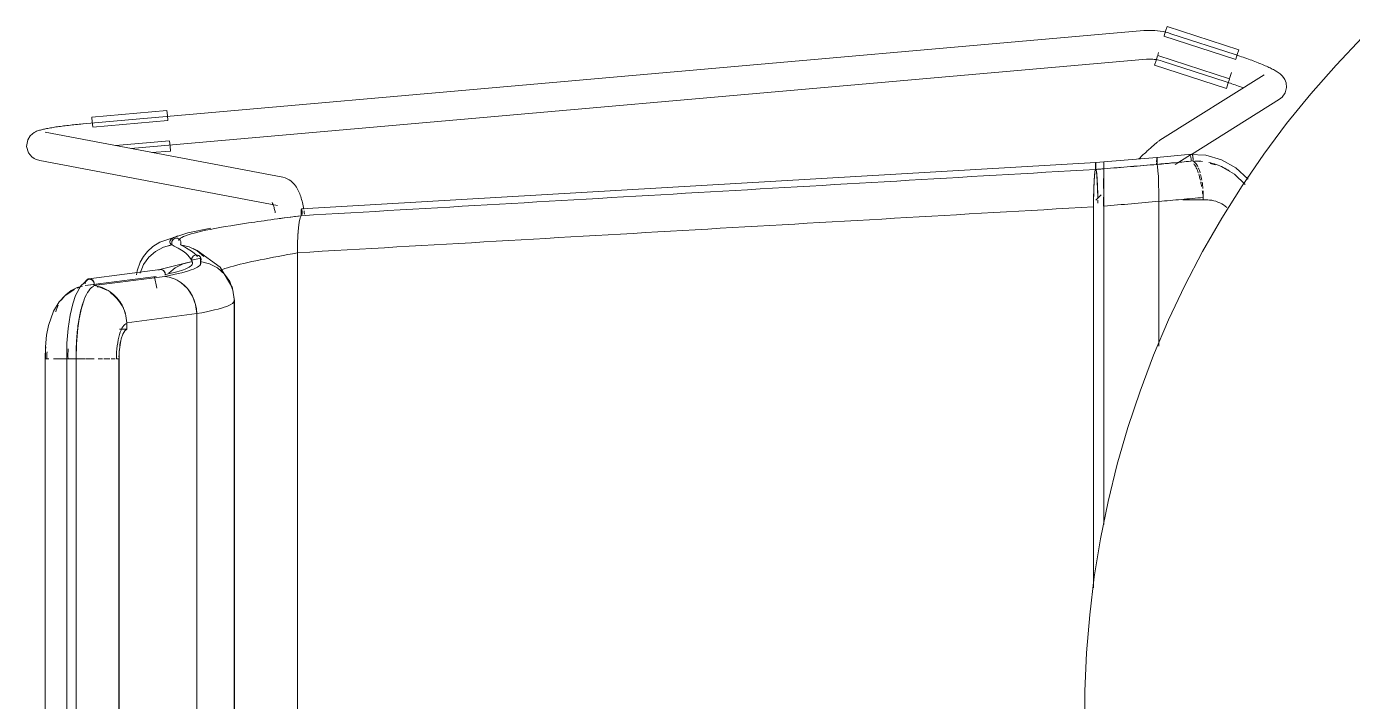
# Model space of a CAD drawing. Header units: millimetres. Extents: x 79795 to 317870, y -36033 to 97293.
# Drawn here: x 226809 to 227363, y 12310 to 12592 of the extents above; entities that cross this region are included whole.
import ezdxf

# ---------------------------------------------------------------- set-up
doc = ezdxf.new("R2010")
doc.units = ezdxf.units.MM
doc.header["$MEASUREMENT"] = 0
doc.layers.add('I-FURN', color=8, linetype='CONTINUOUS', lineweight=9)

msp = doc.modelspace()

# ---------------------------------------------------------------- linework, layer by layer
at = {"layer": 'I-FURN'}
for p, q in [((227285.1, 12589.89), (227285.73, 12591.84)), ((227285.73, 12591.84), (227315.74, 12582.15)), ((227276.05, 12590.12), (226832.73, 12551.18)), ((227276.1, 12590.13), (227276.05, 12590.13)), ((227277.24, 12590.21), (227276.1, 12590.13)), ((227278.38, 12590.23), (227277.24, 12590.21)), ((227279.52, 12590.22), (227278.38, 12590.23)), ((227280.67, 12590.16), (227279.52, 12590.22)), ((227281.8, 12590.05), (227280.67, 12590.16)), ((227282.93, 12589.9), (227281.8, 12590.05)), ((227284.06, 12589.7), (227282.93, 12589.9)), ((227285.17, 12589.46), (227284.06, 12589.7)), ((227284.43, 12587.8), (227314.44, 12578.11)), ((227284.47, 12587.91), (227285.1, 12589.89)), ((227286.28, 12589.17), (227285.17, 12589.46)), ((227287.37, 12588.84), (227286.28, 12589.17)), ((227314.18, 12580.13), (227287.37, 12588.84)), ((227367.42, 12587.34), (227356.38, 12575.76)), ((227281.86, 12579.82), (227282.23, 12580.99)), ((227314.64, 12579.98), (227314.18, 12580.13)), ((227315.11, 12580.2), (227314.47, 12578.23)), ((227315.74, 12582.15), (227315.11, 12580.2)), ((226852.6, 12540.88), (227277.1, 12578.17)), ((227277.1, 12578.17), (227277.76, 12578.22)), ((227277.76, 12578.22), (227278.42, 12578.23)), ((227278.42, 12578.23), (227279.09, 12578.23)), ((227279.09, 12578.23), (227279.75, 12578.19)), ((227279.75, 12578.19), (227280.41, 12578.13)), ((227280.41, 12578.13), (227281.06, 12578.04)), ((227280.52, 12575.68), (227281.15, 12577.64)), ((227280.52, 12575.68), (227310.52, 12565.99)), ((227281.06, 12578.04), (227281.71, 12577.93)), ((227281.15, 12577.64), (227281.79, 12579.61)), ((227281.71, 12577.93), (227282.36, 12577.79)), ((227311.83, 12570.04), (227281.82, 12579.73)), ((227282.36, 12577.79), (227283, 12577.62)), ((227283, 12577.62), (227283.64, 12577.43)), ((227283.64, 12577.43), (227283.67, 12577.42)), ((227283.67, 12577.42), (227310.48, 12568.71)), ((227315.38, 12579.73), (227314.64, 12579.98)), ((227316.12, 12579.49), (227315.38, 12579.73)), ((227316.85, 12579.24), (227316.12, 12579.49)), ((227317.58, 12578.99), (227316.85, 12579.24)), ((227318.3, 12578.73), (227317.58, 12578.99)), ((227319.02, 12578.48), (227318.3, 12578.73)), ((227319.72, 12578.23), (227319.02, 12578.48)), ((227320.42, 12577.97), (227319.72, 12578.23)), ((227321.11, 12577.72), (227320.42, 12577.97)), ((227321.79, 12577.46), (227321.11, 12577.72)), ((227322.45, 12577.21), (227321.79, 12577.46)), ((227323.11, 12576.95), (227322.45, 12577.21)), ((227323.75, 12576.7), (227323.11, 12576.95)), ((227324.37, 12576.45), (227323.75, 12576.7)), ((227324.98, 12576.2), (227324.37, 12576.45)), ((227325.58, 12575.96), (227324.98, 12576.2)), ((227326.16, 12575.71), (227325.58, 12575.96)), ((227326.72, 12575.47), (227326.16, 12575.71)), ((227327.26, 12575.23), (227326.72, 12575.47)), ((227327.79, 12574.99), (227327.26, 12575.23)), ((227328.3, 12574.76), (227327.79, 12574.99)), ((227328.79, 12574.52), (227328.3, 12574.76)), ((227329.27, 12574.29), (227328.79, 12574.52)), ((227356.38, 12575.76), (227345.81, 12563.75)), ((227326.34, 12571.64), (227282.75, 12544.33)), ((227311.79, 12569.92), (227311.15, 12567.95)), ((227311.86, 12570.13), (227312.66, 12572.61)), ((227329.72, 12574.06), (227329.27, 12574.29)), ((227330.16, 12573.83), (227329.72, 12574.06)), ((227330.59, 12573.6), (227330.16, 12573.83)), ((227331, 12573.37), (227330.59, 12573.6)), ((227331.4, 12573.14), (227331, 12573.37)), ((227331.79, 12572.9), (227331.4, 12573.14)), ((227332.18, 12572.64), (227331.79, 12572.9)), ((227332.57, 12572.36), (227332.18, 12572.64)), ((227332.97, 12572.05), (227332.57, 12572.36)), ((227333.4, 12571.68), (227332.97, 12572.05)), ((227333.86, 12571.22), (227333.4, 12571.68)), ((227334.38, 12570.59), (227333.86, 12571.22)), ((227334.95, 12569.68), (227334.38, 12570.59)), ((227335.47, 12568.29), (227334.95, 12569.68)), ((227310.81, 12568.61), (227310.48, 12568.71)), ((227311.15, 12567.95), (227310.52, 12565.99)), ((227311.5, 12568.38), (227310.81, 12568.61)), ((227312.19, 12568.15), (227311.5, 12568.38)), ((227312.87, 12567.92), (227312.19, 12568.15)), ((227313.55, 12567.68), (227312.87, 12567.92)), ((227314.22, 12567.45), (227313.55, 12567.68)), ((227314.89, 12567.21), (227314.22, 12567.45)), ((227315.55, 12566.98), (227314.89, 12567.21)), ((227316.19, 12566.74), (227315.55, 12566.98)), ((227316.83, 12566.51), (227316.19, 12566.74)), ((227317.45, 12566.27), (227316.83, 12566.51)), ((227333.83, 12562.36), (227335.06, 12564.09)), ((227335.06, 12564.09), (227335.64, 12566.32)), ((227335.64, 12566.32), (227335.47, 12568.29)), ((227345.81, 12563.75), (227335.73, 12551.32)), ((227295.94, 12538.43), (227332.71, 12561.47)), ((227333.83, 12562.36), (227332.71, 12561.47)), ((226836.34, 12553.99), (226867.75, 12556.75)), ((226836.52, 12551.95), (226836.34, 12553.99)), ((226836.71, 12549.76), (226868.12, 12552.52)), ((226867.75, 12556.75), (226867.93, 12554.71)), ((226867.93, 12554.71), (226868.11, 12552.64)), ((226810.58, 12546.21), (226811.49, 12547.06)), ((226811.49, 12547.06), (226812.19, 12547.54)), ((226812.19, 12547.54), (226812.75, 12547.85)), ((226812.75, 12547.85), (226813.22, 12548.06)), ((226813.22, 12548.06), (226813.65, 12548.23)), ((226813.65, 12548.23), (226814.06, 12548.37)), ((226814.06, 12548.37), (226814.45, 12548.5)), ((226814.45, 12548.5), (226814.85, 12548.61)), ((226814.85, 12548.61), (226815.25, 12548.72)), ((226815.25, 12548.72), (226815.66, 12548.82)), ((226815.66, 12548.82), (226816.09, 12548.92)), ((226816.09, 12548.92), (226816.53, 12549.02)), ((226816.53, 12549.02), (226816.99, 12549.12)), ((226916.17, 12528.88), (226816.88, 12547.7)), ((226816.99, 12549.12), (226817.47, 12549.21)), ((226817.47, 12549.21), (226817.97, 12549.31)), ((226817.97, 12549.31), (226818.48, 12549.4)), ((226818.48, 12549.4), (226819.01, 12549.5)), ((226819.01, 12549.5), (226819.57, 12549.59)), ((226819.57, 12549.59), (226820.13, 12549.68)), ((226820.13, 12549.68), (226820.72, 12549.77)), ((226820.72, 12549.77), (226821.32, 12549.87)), ((226821.32, 12549.87), (226821.94, 12549.96)), ((226821.94, 12549.96), (226822.58, 12550.05)), ((226822.58, 12550.05), (226823.23, 12550.13)), ((226823.23, 12550.13), (226823.89, 12550.22)), ((226823.89, 12550.22), (226824.56, 12550.31)), ((226824.56, 12550.31), (226825.25, 12550.4)), ((226825.25, 12550.4), (226825.95, 12550.48)), ((226825.95, 12550.48), (226826.66, 12550.56)), ((226826.66, 12550.56), (226827.38, 12550.64)), ((226827.38, 12550.64), (226828.1, 12550.72)), ((226828.1, 12550.72), (226828.84, 12550.8)), ((226828.84, 12550.8), (226829.58, 12550.88)), ((226829.58, 12550.88), (226830.32, 12550.95)), ((226830.32, 12550.95), (226831.07, 12551.02)), ((226831.07, 12551.02), (226831.82, 12551.09)), ((226831.82, 12551.09), (226832.57, 12551.16)), ((226832.57, 12551.16), (226832.73, 12551.18)), ((226836.7, 12549.88), (226836.52, 12551.95)), ((227335.73, 12551.32), (227326.16, 12538.51)), ((226809.05, 12541.79), (226809.54, 12544.55)), ((226809.89, 12539.04), (226809.05, 12541.79)), ((226809.54, 12544.55), (226810.58, 12546.21)), ((226868.86, 12544.07), (226846.26, 12542.09)), ((226868.87, 12543.95), (226869.05, 12541.88)), ((226869.05, 12541.88), (226869.23, 12539.84)), ((227278.97, 12541.21), (227278.62, 12540.89)), ((227279.3, 12541.51), (227278.97, 12541.21)), ((227279.63, 12541.8), (227279.3, 12541.51)), ((227279.93, 12542.07), (227279.63, 12541.8)), ((227280.23, 12542.33), (227279.93, 12542.07)), ((227280.51, 12542.57), (227280.23, 12542.33)), ((227280.77, 12542.8), (227280.51, 12542.57)), ((227281.03, 12543.01), (227280.77, 12542.8)), ((227281.27, 12543.22), (227281.03, 12543.01)), ((227281.5, 12543.41), (227281.27, 12543.22)), ((227281.72, 12543.59), (227281.5, 12543.41)), ((227281.94, 12543.76), (227281.72, 12543.59)), ((227282.17, 12543.93), (227281.94, 12543.76)), ((227282.43, 12544.12), (227282.17, 12543.93)), ((227282.75, 12544.33), (227282.43, 12544.12)), ((226809.89, 12539.04), (226811.21, 12537.47)), ((226811.21, 12537.47), (226812.29, 12536.72)), ((226812.29, 12536.72), (226813.09, 12536.34)), ((226813.09, 12536.34), (226813.71, 12536.13)), ((226813.71, 12536.13), (226814.23, 12535.99)), ((226814.23, 12535.99), (226814.65, 12535.91)), ((226814.65, 12535.91), (226913.94, 12517.09)), ((226861.34, 12539.15), (226869.23, 12539.84)), ((227281.49, 12537.08), (227259.29, 12535.25)), ((227274.45, 12537.05), (227273.98, 12536.61)), ((227274.91, 12537.48), (227274.45, 12537.05)), ((227275.36, 12537.91), (227274.91, 12537.48)), ((227275.81, 12538.32), (227275.36, 12537.91)), ((227276.24, 12538.72), (227275.81, 12538.32)), ((227276.67, 12539.12), (227276.24, 12538.72)), ((227277.08, 12539.5), (227276.67, 12539.12)), ((227277.48, 12539.86), (227277.08, 12539.5)), ((227277.87, 12540.22), (227277.48, 12539.86)), ((227278.25, 12540.56), (227277.87, 12540.22)), ((227278.62, 12540.89), (227278.25, 12540.56)), ((227281.39, 12535.7), (227281.38, 12535.21)), ((227281.38, 12535.21), (227281.39, 12535.7)), ((227281.4, 12536.16), (227281.39, 12535.7)), ((227281.39, 12535.7), (227281.4, 12536.15)), ((227281.42, 12536.54), (227281.4, 12536.16)), ((227281.4, 12536.15), (227281.42, 12536.53)), ((227281.44, 12536.83), (227281.42, 12536.54)), ((227281.42, 12536.53), (227281.44, 12536.83)), ((227281.46, 12537.02), (227281.44, 12536.83)), ((227281.44, 12536.83), (227281.46, 12537.01)), ((227281.49, 12537.08), (227281.46, 12537.02)), ((227281.46, 12537.01), (227281.49, 12537.08)), ((227295.98, 12538.5), (227281.49, 12537.08)), ((227281.51, 12537.01), (227281.49, 12537.08)), ((227281.49, 12537.08), (227281.51, 12537.01)), ((227281.54, 12536.82), (227281.51, 12537.01)), ((227281.56, 12536.53), (227281.54, 12536.82)), ((227281.54, 12536.82), (227281.56, 12536.52)), ((227281.57, 12536.14), (227281.56, 12536.53)), ((227281.56, 12536.52), (227281.57, 12536.14)), ((227281.59, 12535.69), (227281.57, 12536.14)), ((227281.57, 12536.14), (227281.59, 12535.69)), ((227281.59, 12535.2), (227281.59, 12535.69)), ((227281.59, 12535.69), (227281.59, 12535.2)), ((227289.12, 12534.16), (227295.57, 12538.2)), ((227295.08, 12538.38), (227301.99, 12538.1)), ((227301.99, 12538.1), (227308.51, 12536.22)), ((227308.51, 12536.22), (227314.52, 12532.83)), ((227326.16, 12538.51), (227317.1, 12525.32)), ((227255.93, 12534.98), (226924.02, 12515.69)), ((227255.62, 12531.26), (227255.42, 12529.51)), ((227255.83, 12532.14), (227255.62, 12531.26)), ((227255.83, 12534.05), (227255.82, 12533.6)), ((227255.82, 12533.6), (227255.82, 12533.11)), ((227255.82, 12533.11), (227255.82, 12532.61)), ((227255.82, 12532.61), (227255.83, 12532.14)), ((227255.85, 12534.43), (227255.83, 12534.05)), ((227255.87, 12534.73), (227255.85, 12534.43)), ((227255.9, 12534.91), (227255.87, 12534.73)), ((227255.93, 12534.98), (227255.9, 12534.91)), ((227255.93, 12534.98), (227259.29, 12535.25)), ((227255.95, 12534.91), (227255.93, 12534.98)), ((227255.98, 12534.72), (227255.95, 12534.91)), ((227256, 12534.43), (227255.98, 12534.72)), ((227256.02, 12534.04), (227256, 12534.43)), ((227256.03, 12533.59), (227256.02, 12534.04)), ((227256.04, 12533.1), (227256.03, 12533.59)), ((227256.03, 12532.14), (227256.04, 12532.61)), ((227256.24, 12531.24), (227256.03, 12532.14)), ((227256.04, 12532.61), (227256.04, 12533.1)), ((227256.43, 12529.48), (227256.24, 12531.24)), ((227259.25, 12529.76), (227259.26, 12531.51)), ((227259.26, 12531.51), (227259.25, 12529.76)), ((227259.28, 12535.18), (227259.29, 12535.25)), ((227259.29, 12535.25), (227259.28, 12535.19)), ((227259.28, 12534.32), (227259.28, 12534.7)), ((227259.28, 12534.7), (227259.28, 12534.32)), ((227259.28, 12533.86), (227259.28, 12534.32)), ((227259.28, 12534.32), (227259.28, 12533.87)), ((227259.28, 12533.87), (227259.28, 12533.38)), ((227259.28, 12533.37), (227259.28, 12533.86)), ((227259.28, 12533.38), (227259.28, 12532.88)), ((227259.28, 12532.88), (227259.28, 12533.37)), ((227259.28, 12532.41), (227259.28, 12532.88)), ((227259.28, 12532.88), (227259.28, 12532.41)), ((227259.29, 12535.25), (227259.29, 12535.18)), ((227259.29, 12535.19), (227259.29, 12535.25)), ((227259.29, 12535), (227259.29, 12534.7)), ((227259.29, 12534.71), (227259.29, 12535)), ((227259.29, 12534.33), (227259.29, 12534.71)), ((227259.29, 12534.7), (227259.29, 12534.32)), ((227259.29, 12533.87), (227259.29, 12534.33)), ((227259.29, 12534.32), (227259.29, 12533.87)), ((227259.29, 12533.87), (227259.29, 12533.38)), ((227259.29, 12533.38), (227259.29, 12533.87)), ((227259.29, 12533.38), (227259.29, 12532.88)), ((227259.29, 12532.89), (227259.29, 12533.38)), ((227259.29, 12532.42), (227259.29, 12532.89)), ((227259.29, 12532.88), (227259.29, 12532.41)), ((227259.31, 12531.53), (227259.29, 12532.42)), ((227259.29, 12532.41), (227259.31, 12531.53)), ((227259.31, 12531.53), (227259.32, 12529.78)), ((227259.32, 12529.78), (227259.31, 12531.53)), ((227281.39, 12534.72), (227281.39, 12534.24)), ((227281.39, 12534.24), (227281.39, 12534.71)), ((227281.58, 12534.23), (227281.59, 12534.7)), ((227281.59, 12534.7), (227281.58, 12534.23)), ((227281.77, 12533.34), (227281.58, 12534.23)), ((227281.58, 12534.23), (227281.77, 12533.34)), ((227281.59, 12534.7), (227281.59, 12535.2)), ((227281.59, 12535.2), (227281.59, 12534.7)), ((227281.95, 12531.6), (227281.77, 12533.34)), ((227281.77, 12533.34), (227281.95, 12531.62)), ((227281.95, 12531.61), (227282.1, 12529.17)), ((227282.1, 12529.13), (227281.95, 12531.6)), ((227308.11, 12533.51), (227313.94, 12530.15)), ((227313.94, 12530.15), (227318.45, 12525.84)), ((227314.52, 12532.83), (227319.67, 12528.09)), ((226916.17, 12528.88), (226917.16, 12528.62)), ((226917.16, 12528.62), (226918.05, 12528.26)), ((226918.05, 12528.26), (226918.84, 12527.82)), ((226918.84, 12527.82), (226919.53, 12527.34)), ((226919.53, 12527.34), (226920.13, 12526.83)), ((226920.13, 12526.83), (226920.65, 12526.31)), ((226920.65, 12526.31), (226921.1, 12525.78)), ((226921.1, 12525.78), (226921.5, 12525.25)), ((226921.5, 12525.25), (226921.86, 12524.71)), ((226921.86, 12524.71), (226922.18, 12524.17)), ((227255.26, 12527), (227255.14, 12523.87)), ((227255.42, 12529.51), (227255.26, 12527)), ((227256.59, 12526.99), (227256.43, 12529.48)), ((227256.71, 12523.87), (227256.59, 12526.99)), ((227259.23, 12524.14), (227259.24, 12527.26)), ((227259.24, 12527.26), (227259.23, 12524.14)), ((227259.24, 12527.26), (227259.25, 12529.76)), ((227259.25, 12529.76), (227259.24, 12527.26)), ((227259.32, 12529.78), (227259.33, 12527.28)), ((227259.33, 12527.28), (227259.32, 12529.78)), ((227259.34, 12524.15), (227259.33, 12527.28)), ((227259.33, 12527.27), (227259.34, 12524.15)), ((227282.22, 12526.03), (227282.1, 12529.13)), ((227282.1, 12529.13), (227282.21, 12526.09)), ((227282.29, 12522.59), (227282.22, 12526.03)), ((227282.22, 12526.03), (227282.29, 12522.59)), ((227317.1, 12525.32), (227308.58, 12511.77)), ((226922.18, 12524.17), (226922.47, 12523.64)), ((226922.47, 12523.64), (226922.75, 12523.08)), ((226922.75, 12523.08), (226923, 12522.52)), ((226923, 12522.52), (226923.23, 12521.95)), ((226923.23, 12521.95), (226923.45, 12521.37)), ((226923.45, 12521.37), (226923.66, 12520.78)), ((226923.66, 12520.78), (226923.85, 12520.17)), ((226923.85, 12520.17), (226924.04, 12519.56)), ((226924.04, 12519.56), (226924.21, 12518.93)), ((227255.06, 12520.31), (227255.03, 12516.53)), ((227255.14, 12523.87), (227255.06, 12520.31)), ((227258.2, 12521.49), (227255.91, 12519.28)), ((227256.79, 12520.32), (227256.71, 12523.87)), ((227256.82, 12518.06), (227256.81, 12519.3)), ((227259.22, 12516.8), (227259.22, 12520.58)), ((227259.22, 12520.58), (227259.22, 12516.8)), ((227259.35, 12520.58), (227259.34, 12524.15)), ((227259.34, 12524.14), (227259.35, 12520.58)), ((227259.35, 12520.58), (227259.35, 12516.79)), ((227259.35, 12516.79), (227259.35, 12520.58)), ((227282.29, 12522.5), (227282.32, 12518.85)), ((227282.32, 12518.73), (227282.29, 12522.49)), ((227302.11, 12519.44), (227292.36, 12519.44)), ((227300.87, 12520.43), (227300.87, 12519.38)), ((226911.71, 12518.31), (226911.72, 12518.29)), ((226911.72, 12518.29), (226911.77, 12518.21)), ((226911.77, 12518.21), (226911.81, 12518.13)), ((226911.81, 12518.13), (226911.89, 12517.97)), ((226911.89, 12517.97), (226911.97, 12517.78)), ((226911.97, 12517.78), (226912.07, 12517.55)), ((226912.07, 12517.55), (226912.17, 12517.28)), ((226912.17, 12517.28), (226912.28, 12516.98)), ((226912.28, 12516.98), (226912.39, 12516.64)), ((226912.39, 12516.64), (226912.49, 12516.27)), ((226912.49, 12516.27), (226912.6, 12515.88)), ((226912.6, 12515.88), (226912.71, 12515.46)), ((226912.71, 12515.46), (226912.81, 12515.01)), ((226912.81, 12515.01), (226912.91, 12514.54)), ((226912.91, 12514.54), (226913.01, 12514.05)), ((226923.81, 12514.29), (226923.84, 12514.74)), ((226923.81, 12513.79), (226923.81, 12514.29)), ((226923.82, 12514.28), (226923.81, 12513.79)), ((226923.81, 12513.79), (226923.81, 12513.29)), ((226923.81, 12513.3), (226923.81, 12513.79)), ((226923.84, 12514.74), (226923.82, 12514.28)), ((226923.84, 12514.74), (226923.87, 12515.13)), ((226923.87, 12515.12), (226923.84, 12514.74)), ((226923.87, 12515.13), (226923.91, 12515.43)), ((226923.91, 12515.42), (226923.87, 12515.12)), ((226923.96, 12515.62), (226923.91, 12515.42)), ((226923.91, 12515.43), (226923.96, 12515.62)), ((226924.02, 12515.69), (226923.96, 12515.62)), ((226923.96, 12515.62), (226924.02, 12515.69)), ((226924.07, 12515.63), (226924.02, 12515.69)), ((226924.02, 12515.69), (226924.07, 12515.63)), ((226924.12, 12515.44), (226924.07, 12515.63)), ((226924.07, 12515.63), (226924.12, 12515.45)), ((226924.12, 12515.45), (226924.17, 12515.16)), ((226924.16, 12515.15), (226924.12, 12515.44)), ((226924.2, 12514.77), (226924.16, 12515.15)), ((226924.17, 12515.16), (226924.2, 12514.78)), ((226924.2, 12514.78), (226924.22, 12514.33)), ((226924.22, 12514.32), (226924.2, 12514.77)), ((226924.21, 12518.93), (226924.37, 12518.28)), ((226924.22, 12514.33), (226924.23, 12513.83)), ((226924.23, 12513.83), (226924.22, 12514.32)), ((226924.23, 12513.33), (226924.23, 12513.83)), ((226924.23, 12513.83), (226924.23, 12513.33)), ((226924.37, 12518.28), (226924.52, 12517.63)), ((226924.52, 12517.63), (226924.67, 12516.96)), ((226924.67, 12516.96), (226924.8, 12516.28)), ((226924.8, 12516.28), (226924.93, 12515.59)), ((226925.04, 12514.88), (226925.15, 12514.17)), ((226925.15, 12514.17), (226925.25, 12513.44)), ((227255.03, 12516.53), (227255.03, 12357.43)), ((227255.03, 12357.43), (227255.03, 12516.53)), ((227259.35, 12516.79), (227259.35, 12383.79)), ((227259.35, 12383.79), (227259.35, 12516.79)), ((227282.32, 12458.25), (227282.32, 12518.73)), ((227282.32, 12518.73), (227282.32, 12458.25)), ((226922.75, 12507.71), (226923.06, 12510.18)), ((226923.06, 12510.17), (226922.75, 12507.68)), ((226923.43, 12511.92), (226923.06, 12510.17)), ((226923.06, 12510.18), (226923.43, 12511.92)), ((226923.83, 12512.82), (226923.43, 12511.92)), ((226923.43, 12511.92), (226923.83, 12512.82)), ((226923.83, 12512.82), (226923.81, 12513.3)), ((226923.81, 12513.29), (226923.83, 12512.82)), ((227308.58, 12511.77), (227300.61, 12497.9)), ((226876.44, 12505.68), (226864.73, 12501.69)), ((226869.99, 12502.5), (226869.8, 12502.04)), ((226869.8, 12502.04), (226870, 12502.49)), ((226870.3, 12502.88), (226869.99, 12502.5)), ((226870, 12502.49), (226870.3, 12502.88)), ((226870.3, 12502.88), (226870.7, 12503.18)), ((226870.7, 12503.18), (226870.3, 12502.88)), ((226870.7, 12503.18), (226871.15, 12503.38)), ((226871.15, 12503.38), (226870.7, 12503.18)), ((226871.15, 12503.38), (226871.63, 12503.45)), ((226871.63, 12503.45), (226871.15, 12503.38)), ((226871.63, 12503.45), (226872.12, 12503.39)), ((226872.12, 12503.39), (226871.63, 12503.45)), ((226872.12, 12503.39), (226872.58, 12503.21)), ((226872.58, 12503.21), (226872.12, 12503.39)), ((226872.58, 12503.21), (226872.98, 12502.92)), ((226872.98, 12502.92), (226872.58, 12503.21)), ((226872.98, 12502.92), (226873.3, 12502.54)), ((226873.3, 12502.54), (226872.98, 12502.92)), ((226873.3, 12502.54), (226873.51, 12502.09)), ((226873.51, 12502.09), (226873.3, 12502.54)), ((226886.1, 12507.58), (226876.44, 12505.68)), ((226922.51, 12504.58), (226922.36, 12501.04)), ((226922.36, 12501.11), (226922.51, 12504.58)), ((226922.75, 12507.68), (226922.51, 12504.58)), ((226922.51, 12504.63), (226922.75, 12507.68)), ((226859.66, 12497.88), (226857.88, 12495.72)), ((226861.9, 12499.88), (226859.66, 12497.88)), ((226862.98, 12497.93), (226860.15, 12495.45)), ((226864.73, 12501.69), (226861.9, 12499.88)), ((226866.3, 12499.67), (226862.98, 12497.93)), ((226869.93, 12500.58), (226866.3, 12499.67)), ((226868.59, 12500.35), (226869.93, 12500.58)), ((226869.8, 12502.04), (226869.72, 12501.55)), ((226869.72, 12501.55), (226869.77, 12501.05)), ((226869.73, 12501.54), (226869.8, 12502.04)), ((226869.77, 12501.05), (226869.73, 12501.54)), ((226869.93, 12500.58), (226869.77, 12501.05)), ((226869.77, 12501.05), (226869.93, 12500.58)), ((226873.57, 12501.1), (226873.42, 12500.63)), ((226873.42, 12500.63), (226873.57, 12501.1)), ((226873.42, 12500.63), (226877.03, 12499.84)), ((226877.03, 12499.84), (226873.42, 12500.63)), ((226873.51, 12502.09), (226873.6, 12501.6)), ((226873.6, 12501.6), (226873.51, 12502.09)), ((226873.6, 12501.6), (226873.57, 12501.1)), ((226873.57, 12501.1), (226873.6, 12501.6)), ((226877.03, 12499.84), (226880.35, 12498.19)), ((226880.36, 12498.2), (226877.03, 12499.84)), ((226880.43, 12498.25), (226878.68, 12499.14)), ((226880.35, 12498.19), (226883.19, 12495.8)), ((226883.19, 12495.8), (226880.36, 12498.2)), ((226889.97, 12491.27), (226880.43, 12498.25)), ((226922.36, 12501.04), (226922.3, 12497.27)), ((226922.3, 12497.35), (226922.36, 12501.04)), ((226922.3, 12497.27), (226922.3, 12113.87)), ((226922.3, 12113.87), (226922.3, 12497.27)), ((227300.61, 12497.9), (227293.2, 12483.72)), ((226856.54, 12493.44), (226855.24, 12489.84)), ((226857.88, 12495.72), (226856.54, 12493.44)), ((226857.98, 12492.37), (226856.58, 12488.85)), ((226860.15, 12495.45), (226857.98, 12492.37)), ((226864.84, 12490.29), (226876.45, 12493.26)), ((226874.59, 12492.73), (226871.19, 12490.97)), ((226878.3, 12493.62), (226874.59, 12492.73)), ((226876.45, 12493.26), (226878.32, 12493.59)), ((226881.91, 12495.13), (226878.02, 12494.3)), ((226878.18, 12495.08), (226878.1, 12494.59)), ((226878.1, 12494.58), (226878.18, 12495.07)), ((226878.1, 12494.59), (226878.14, 12494.09)), ((226878.14, 12494.09), (226878.1, 12494.58)), ((226878.3, 12493.62), (226878.14, 12494.09)), ((226878.14, 12494.09), (226878.3, 12493.62)), ((226878.38, 12495.53), (226878.18, 12495.08)), ((226878.18, 12495.07), (226878.39, 12495.52)), ((226878.7, 12495.91), (226878.38, 12495.53)), ((226878.39, 12495.52), (226878.7, 12495.91)), ((226878.7, 12495.91), (226879.1, 12496.2)), ((226879.1, 12496.2), (226878.7, 12495.91)), ((226879.1, 12496.2), (226879.56, 12496.39)), ((226879.56, 12496.39), (226879.1, 12496.2)), ((226879.56, 12496.39), (226880.05, 12496.46)), ((226880.05, 12496.46), (226879.56, 12496.39)), ((226880.05, 12496.46), (226880.54, 12496.39)), ((226880.54, 12496.39), (226880.05, 12496.46)), ((226880.54, 12496.39), (226881, 12496.2)), ((226881.01, 12496.2), (226880.54, 12496.39)), ((226881, 12496.2), (226881.41, 12495.91)), ((226881.41, 12495.91), (226881.01, 12496.2)), ((226881.41, 12495.91), (226881.72, 12495.52)), ((226881.72, 12495.53), (226881.41, 12495.91)), ((226881.93, 12495.08), (226881.72, 12495.53)), ((226881.72, 12495.52), (226881.92, 12495.07)), ((226881.82, 12492.55), (226881.78, 12495.43)), ((226881.97, 12494.09), (226881.8, 12493.62)), ((226881.81, 12493.62), (226881.97, 12494.09)), ((226885.52, 12492.73), (226881.81, 12493.62)), ((226881.92, 12495.07), (226882.01, 12494.58)), ((226882.01, 12494.59), (226881.93, 12495.08)), ((226881.97, 12494.09), (226882.01, 12494.59)), ((226882.01, 12494.58), (226881.97, 12494.09)), ((226888.92, 12490.97), (226885.52, 12492.73)), ((226885.52, 12492.72), (226888.91, 12490.97)), ((226831.74, 12483.55), (226834.64, 12486.1)), ((226863.27, 12487.46), (226833.58, 12483.61)), ((226864.92, 12490.31), (226835.14, 12486.45)), ((226837.12, 12483.63), (226866.82, 12487.48)), ((226855.24, 12489.84), (226855.01, 12488.07)), ((226862.49, 12487.33), (226863.45, 12482.51)), ((226864.68, 12490.26), (226864.24, 12490.07)), ((226865.15, 12490.32), (226864.68, 12490.26)), ((226865.62, 12490.25), (226865.15, 12490.32)), ((226866.06, 12490.07), (226865.62, 12490.25)), ((226866.44, 12489.77), (226866.06, 12490.07)), ((226866.74, 12489.39), (226866.44, 12489.77)), ((226866.94, 12488.94), (226866.74, 12489.39)), ((226867.02, 12488.44), (226866.94, 12488.94)), ((226866.98, 12487.95), (226867.02, 12488.44)), ((226871.19, 12490.97), (226868.58, 12488.75)), ((226888.91, 12490.97), (226891.78, 12488.46)), ((226891.79, 12488.46), (226888.92, 12490.97)), ((226895.08, 12482.62), (226889.97, 12491.27)), ((226891.78, 12488.46), (226893.95, 12485.32)), ((226893.96, 12485.33), (226891.79, 12488.46)), ((226825.05, 12479.29), (226828.95, 12481.97)), ((226828.95, 12481.97), (226829.15, 12482.07)), ((226829.56, 12479.43), (226831.74, 12483.55)), ((226834.77, 12483.77), (226839.55, 12484.38)), ((226876.33, 12482.36), (226873.59, 12484.85)), ((226878.41, 12479.25), (226876.33, 12482.36)), ((226895.15, 12482.47), (226893.78, 12485.64)), ((226893.95, 12485.32), (226895.32, 12481.76)), ((226895.33, 12481.76), (226893.96, 12485.33)), ((226895.95, 12477.43), (226895.15, 12482.47)), ((226895.32, 12481.76), (226895.8, 12477.97)), ((226895.8, 12477.97), (226895.33, 12481.76)), ((227293.2, 12483.72), (227286.36, 12469.26)), ((226820.37, 12472.94), (226822.76, 12476.82)), ((226822.76, 12476.82), (226825.05, 12479.29)), ((226827.3, 12471.28), (226828.39, 12475.97)), ((226828.39, 12475.97), (226829.56, 12479.43)), ((226833.1, 12477.67), (226832, 12474.23)), ((226879.72, 12475.7), (226878.41, 12479.25)), ((226880.2, 12471.93), (226879.72, 12475.7)), ((226895.8, 12477.97), (226895.8, 12133.18)), ((226895.8, 12133.18), (226895.8, 12477.97)), ((226895.95, 12438.52), (226895.95, 12477.43)), ((226818.24, 12466.89), (226820.37, 12472.94)), ((226826.45, 12465.66), (226827.3, 12471.28)), ((226831.03, 12469.8), (226830.44, 12465.79)), ((226832, 12474.23), (226831.03, 12469.8)), ((226850.92, 12468.07), (226880.2, 12471.93)), ((226880.2, 12471.93), (226880.2, 12139.22)), ((226880.2, 12139.22), (226880.2, 12471.93)), ((227286.36, 12469.26), (227280.11, 12454.53)), ((226817.45, 12462.85), (226818.24, 12466.89)), ((226825.96, 12459.54), (226826.45, 12465.66)), ((226830.44, 12465.79), (226829.91, 12459.23)), ((226850.99, 12465.35), (226847.98, 12465.35)), ((226849.34, 12463.36), (226850.13, 12464.72)), ((226850.13, 12464.72), (226850.99, 12465.35)), ((226850.99, 12465.35), (226850.92, 12468.07)), ((226816.94, 12458.03), (226817.45, 12462.85)), ((226825.87, 12453), (226825.96, 12459.54)), ((226829.91, 12459.23), (226829.83, 12453)), ((226847.84, 12456.04), (226848.16, 12458.89)), ((226848.16, 12458.89), (226848.67, 12461.38)), ((226848.67, 12461.38), (226849.34, 12463.36)), ((226816.83, 12453), (226816.94, 12458.03)), ((226817, 12453), (226816.83, 12453)), ((226816.83, 12453), (226816.83, 12158.15)), ((226816.85, 12453), (226818.32, 12453)), ((226820.35, 12453), (226822.93, 12453)), ((226826.11, 12453), (226823.09, 12453)), ((226823.1, 12453), (226826.11, 12453)), ((226825.94, 12453), (226825.87, 12453)), ((226825.87, 12453), (226825.87, 12158.15)), ((226825.87, 12453), (226829.83, 12453)), ((226826.14, 12453), (226825.94, 12453)), ((226826.44, 12453), (226826.14, 12453)), ((226826.83, 12453), (226826.44, 12453)), ((226827.28, 12453), (226826.83, 12453)), ((226827.78, 12453), (226827.28, 12453)), ((226828.27, 12453), (226827.78, 12453)), ((226828.75, 12453), (226828.27, 12453)), ((226829.17, 12453), (226828.75, 12453)), ((226829.5, 12453), (226829.17, 12453)), ((226829.72, 12453), (226829.5, 12453)), ((226829.83, 12453), (226829.72, 12453)), ((226833.61, 12453), (226829.8, 12453)), ((226829.8, 12453), (226833.62, 12453)), ((226829.83, 12158.15), (226829.83, 12453)), ((226833.81, 12453), (226837.37, 12453)), ((226839, 12453), (226840.84, 12453)), ((226841.36, 12453), (226843.82, 12453)), ((226844.41, 12453), (226846.15, 12453)), ((226847.67, 12453), (226847.67, 12158.15)), ((226847.73, 12453), (226847.84, 12456.04)), ((226847.73, 12158.15), (226847.73, 12453)), ((227280.11, 12454.53), (227274.45, 12439.57)), ((226895.95, 12133.72), (226895.95, 12438.52)), ((227274.45, 12439.57), (227269.39, 12424.39)), ((227269.39, 12424.39), (227264.95, 12409.02)), ((227264.95, 12409.02), (227261.12, 12393.49)), ((227261.12, 12393.49), (227257.91, 12377.81)), ((227257.91, 12377.81), (227255.34, 12362.02)), ((227255.34, 12362.02), (227253.4, 12346.14)), ((227253.4, 12346.14), (227252.1, 12330.2)), ((227252.1, 12330.2), (227251.43, 12314.21)), ((227251.43, 12314.21), (227251.34, 12305.57))]:
    msp.add_line(p, q, dxfattribs=at)
for centre, major_axis, ratio, start_param, end_param in [((226865.15, 12488.36), (0, 1.96), 0.955139, 4.501447, 6.790779), ((226865.13, 12471.8), (0, 15.78), 0.955139, 5.929149, 6.170649), ((226865.13, 12471.8), (0, 15.78), 0.955139, 5.687432, 5.928979), ((226865.13, 12471.8), (0, 15.78), 0.955139, 4.720632, 5.68731), ((226821.11, 12453), (0, 12.4), 0.287441, 1.332781, 1.570796), ((226832.58, 12453), (-15.75, 0), 0.000004, 3.431839, 3.614078)]:
    msp.add_ellipse(centre, major_axis=major_axis, ratio=ratio, start_param=start_param, end_param=end_param, dxfattribs=at)
for points in [[(227296.53, 12535.67), (227294.09, 12535.43), (227289.14, 12534.95), (227284.1, 12534.47), (227281.58, 12534.23)], [(227296.53, 12535.67), (227296.93, 12535.52), (227297.68, 12534.96), (227298.38, 12533.81), (227298.7, 12533.12)], [(226923.83, 12512.82), (226979.07, 12516.04), (227089.66, 12522.48), (227200.42, 12528.92), (227255.83, 12532.14)], [(227259.29, 12532.41), (227258.72, 12532.37), (227257.56, 12532.28), (227256.4, 12532.19), (227255.83, 12532.15)], [(227259.28, 12532.41), (227258.74, 12532.36), (227257.65, 12532.27), (227256.57, 12532.18), (227256.03, 12532.14)], [(227259.29, 12532.42), (227263.01, 12532.72), (227270.45, 12533.32), (227277.87, 12533.93), (227281.58, 12534.23)], [(227265.6, 12532.93), (227266.01, 12532.97), (227266.42, 12533), (227266.83, 12533.04)], [(227270.44, 12533.33), (227274.1, 12533.64), (227277.75, 12533.94), (227281.39, 12534.24)], [(227288.48, 12534.95), (227286.13, 12534.71), (227283.77, 12534.48), (227281.39, 12534.24)], [(227297.84, 12533.08), (227297.53, 12533.72), (227297.21, 12534.12), (227296.89, 12534.45)], [(227299.31, 12535.52), (227298.67, 12535.58), (227298.01, 12535.59), (227297.36, 12535.58)], [(227298.81, 12530.66), (227298.54, 12531.47), (227298.26, 12532.28), (227297.96, 12532.84)], [(227298.07, 12535.63), (227298.89, 12535.62), (227299.72, 12535.58), (227300.54, 12535.5)], [(227298.9, 12532.67), (227299.15, 12532.08), (227299.38, 12531.42), (227299.59, 12530.69)], [(227299.65, 12527.62), (227299.44, 12528.54), (227299.21, 12529.49), (227298.96, 12530.33)], [(227305.93, 12534), (227305.22, 12534.26), (227304.5, 12534.45), (227303.76, 12534.57)], [(227299.77, 12530.02), (227299.96, 12529.28), (227300.12, 12528.47), (227300.27, 12527.64)], [(227300.19, 12524.96), (227300.07, 12525.65), (227299.94, 12526.3), (227299.8, 12526.96)], [(227300.4, 12526.79), (227300.53, 12525.94), (227300.64, 12525.06), (227300.7, 12524.15)], [(227256.81, 12519.3), (227256.81, 12518.89), (227256.81, 12518.48), (227256.81, 12518.06)], [(227300.87, 12520.43), (227297.84, 12520.17), (227291.7, 12519.63), (227285.45, 12519.04), (227282.32, 12518.73)], [(227300.63, 12521.84), (227300.58, 12522.32), (227300.52, 12522.79), (227300.45, 12523.26)], [(227300.77, 12523.23), (227300.83, 12522.31), (227300.86, 12521.38), (227300.87, 12520.43)], [(227300.87, 12519.38), (227301.52, 12519.44), (227302.18, 12519.46), (227302.84, 12519.43)], [(227088.54, 12506.94), (227144, 12510.13), (227199.51, 12513.33), (227255.03, 12516.53)], [(227259.35, 12516.79), (227263.18, 12517.13), (227267.01, 12517.48), (227270.84, 12517.82)], [(227270.84, 12517.82), (227274.67, 12518.17), (227278.49, 12518.51), (227282.32, 12518.85)], [(226923.82, 12512.81), (226920.76, 12512.42), (226917.67, 12512.03), (226914.61, 12511.65)], [(226922.3, 12497.35), (226977.66, 12500.55), (227033.08, 12503.74), (227088.54, 12506.94)], [(226881.8, 12493.62), (226882.36, 12492.59), (226880.39, 12490.55), (226872.33, 12488.5), (226866.82, 12487.48)], [(226829.8, 12453), (226829.76, 12455.35), (226829.83, 12460), (226830.46, 12466.86), (226831.57, 12473), (226833.1, 12478.07), (226835, 12481.77), (226836.4, 12483.08), (226837.13, 12483.43)], [(226830.24, 12482.55), (226830.56, 12482.67), (226830.89, 12482.77), (226831.22, 12482.85)], [(226850.92, 12468.07), (226850.88, 12469.36), (226850.52, 12471.87), (226849.11, 12475.47), (226846.92, 12478.61), (226844.08, 12481.14), (226840.74, 12482.9), (226838.36, 12483.49), (226837.12, 12483.63)], [(226837.3, 12484.39), (226837.32, 12484.23), (226837.32, 12484.06), (226837.28, 12483.9)], [(226838.64, 12483.17), (226840.03, 12482.86), (226841.39, 12482.36), (226842.65, 12481.66)], [(226822.31, 12475.39), (226821.88, 12474.5), (226821.48, 12473.57), (226821.24, 12472.61)], [(226895.95, 12477.43), (226895.95, 12477.61), (226895.9, 12477.79), (226895.8, 12477.97)], [(226846.61, 12453), (226846.66, 12456.79), (226847.63, 12464.18), (226849.8, 12467.57), (226850.91, 12467.82)], [(226848.62, 12461.38), (226848.07, 12459.33), (226847.79, 12456.61), (226847.7, 12453.84)], [(226816.92, 12453), (226816.92, 12454.71), (226816.99, 12456.39), (226817.14, 12457.97)], [(226826.4, 12453), (226826.38, 12454.43), (226826.38, 12455.85), (226826.42, 12457.26)]]:
    msp.add_open_spline(points, degree=3, dxfattribs=at)
for points, knots in [([(227295.8, 12535.57), (227295.81, 12535.79), (227295.81, 12536.27), (227295.72, 12537.03), (227295.57, 12537.69), (227295.39, 12538.13), (227295.28, 12538.28), (227295.23, 12538.32)], [-1, -1, -1, -1, -0.90625, -0.8125, -0.71875, -0.625, -0.5625, -0.5625, -0.5625, -0.5625]), ([(227296.13, 12538.45), (227296.15, 12538.44), (227296.2, 12538.39), (227296.27, 12538.29), (227296.37, 12538.09), (227296.47, 12537.77), (227296.55, 12537.38), (227296.58, 12537.02), (227296.6, 12536.65), (227296.6, 12536.2), (227296.56, 12535.85), (227296.53, 12535.67)], [0.5555556, 0.5555556, 0.5555556, 0.5555556, 0.5833333, 0.6180556, 0.6527778, 0.7222222, 0.7916667, 0.8263889, 0.8611111, 0.9305556, 1, 1, 1, 1]), ([(227255.03, 12516.53), (227255.03, 12517.8), (227255.05, 12520.35), (227255.13, 12523.95), (227255.25, 12527.12), (227255.47, 12530.48), (227255.68, 12531.87), (227255.83, 12532.15)], [-1, -1, -1, -1, -0.833333, -0.666667, -0.5, -0.333333, 0, 0, 0, 0]), ([(227255.83, 12532.15), (227255.82, 12532.37), (227255.81, 12532.86), (227255.82, 12533.49), (227255.83, 12533.95), (227255.84, 12534.37), (227255.88, 12534.82), (227255.91, 12534.98), (227255.93, 12534.98)], [-1, -1, -1, -1, -0.90625, -0.8125, -0.765625, -0.71875, -0.625, -0.501507, -0.501507, -0.501507, -0.501507]), ([(227255.93, 12534.98), (227255.95, 12534.98), (227255.97, 12534.84), (227256, 12534.45), (227256.02, 12534.06), (227256.03, 12533.6), (227256.04, 12533.11), (227256.04, 12532.6), (227256.03, 12532.29), (227256.03, 12532.14)], [-0.5, -0.5, -0.5, -0.5, -0.375, -0.3125, -0.25, -0.1875, -0.125, -0.0625, 0, 0, 0, 0]), ([(227256.03, 12532.14), (227256.17, 12531.85), (227256.38, 12530.46), (227256.6, 12527.1), (227256.72, 12523.95), (227256.78, 12521.55), (227256.79, 12520.32)], [-1, -1, -1, -1, -0.6666667, -0.5, -0.3333333, -0.1666667, -0.1666667, -0.1666667, -0.1666667]), ([(227303.22, 12535.06), (227305.3, 12534.62), (227308.26, 12533.65), (227310.93, 12532.09), (227311.73, 12531.56)], [-0.8210019, -0.8210019, -0.8210019, -0.8210019, -0.6666667, -0.5975811, -0.5975811, -0.5975811, -0.5975811]), ([(227300.87, 12519.38), (227303.25, 12519.6), (227306.86, 12518.97), (227309.86, 12517.04), (227310.76, 12516.28)], [0, 0, 0, 0, 0.3333333, 0.5, 0.5, 0.5, 0.5]), ([(226923.83, 12512.82), (226916.28, 12511.81), (226901.07, 12509.77), (226882.63, 12506.72), (226874.33, 12504.29), (226872.73, 12502.86), (226872.54, 12502.46)], [0, 0, 0, 0, 0.25, 0.5, 0.75, 0.8499412, 0.8499412, 0.8499412, 0.8499412]), ([(226872.35, 12504.43), (226871.63, 12504.17), (226868.61, 12502.88), (226868.38, 12501.6), (226869.93, 12500.58)], [0.6866019, 0.6866019, 0.6866019, 0.6866019, 0.75, 1, 1, 1, 1]), ([(226869.93, 12500.58), (226872.33, 12499.42), (226875.76, 12497.32), (226877.55, 12495.23), (226878.02, 12494.3)], [0, 0, 0, 0, 0.5, 0.9025379, 0.9025379, 0.9025379, 0.9025379]), ([(226873.42, 12500.63), (226875.83, 12499.46), (226878.48, 12497.83), (226880.15, 12496.21), (226880.55, 12495.75)], [0, 0, 0, 0, 0.5, 0.696307, 0.696307, 0.696307, 0.696307]), ([(226890.03, 12489.98), (226891.18, 12490.46), (226895.42, 12491.92), (226906.13, 12494.35), (226916.91, 12496.3), (226922.3, 12497.27)], [0.375, 0.375, 0.375, 0.375, 0.5, 0.75, 1, 1, 1, 1]), ([(226878.3, 12493.62), (226878.85, 12492.59), (226877.12, 12490.78), (226870.63, 12488.96), (226866.92, 12488.17)], [0, 0, 0, 0, 0.5, 0.8877852, 0.8877852, 0.8877852, 0.8877852]), ([(226837.12, 12483.63), (226837.18, 12483.78), (226837.25, 12483.99), (226837.3, 12484.27), (226837.31, 12484.56), (226837.27, 12484.85), (226837.19, 12485.14), (226837.08, 12485.41), (226836.88, 12485.73), (226836.57, 12486.05), (226836.2, 12486.28), (226835.85, 12486.42), (226835.54, 12486.46), (226835.26, 12486.47), (226835, 12486.44), (226834.75, 12486.36), (226834.5, 12486.25), (226834.2, 12486.06), (226833.89, 12485.73), (226833.68, 12485.34), (226833.58, 12484.98), (226833.54, 12484.72), (226833.54, 12484.56), (226833.54, 12484.49)], [0, 0, 0, 0, 0.0555556, 0.0833333, 0.1111111, 0.1666667, 0.1944444, 0.2222222, 0.2777778, 0.3333333, 0.3888889, 0.4444444, 0.4791667, 0.5138889, 0.5486111, 0.5833333, 0.6180556, 0.6527778, 0.7222222, 0.7916667, 0.8263889, 0.8611111, 0.8888889, 0.8888889, 0.8888889, 0.8888889]), ([(226833.55, 12484.39), (226833.56, 12484.56), (226833.6, 12484.85), (226833.74, 12485.23), (226834, 12485.65), (226834.52, 12486.1), (226835.38, 12486.36), (226836.17, 12486.13), (226836.7, 12485.73), (226837.02, 12485.35), (226837.16, 12485.04), (226837.21, 12484.88)], [-0.875, -0.875, -0.875, -0.875, -0.8125, -0.765625, -0.71875, -0.625, -0.5, -0.375, -0.3125, -0.25, -0.1875, -0.1875, -0.1875, -0.1875]), ([(226832.47, 12483.42), (226831.7, 12483.26), (226829.79, 12482.7), (226826.93, 12481.14), (226824.75, 12479.13), (226823.74, 12477.75), (226823.47, 12477.35)], [0.0592823, 0.0592823, 0.0592823, 0.0592823, 0.1666667, 0.3333333, 0.5, 0.565028, 0.565028, 0.565028, 0.565028]), ([(226844, 12480.8), (226846.05, 12479.37), (226848.56, 12476.42), (226850.13, 12472.85), (226850.37, 12471.6)], [-0.6666667, -0.6666667, -0.6666667, -0.6666667, -0.3333333, -0.1666667, -0.1666667, -0.1666667, -0.1666667]), ([(226880.2, 12471.93), (226885.93, 12472.94), (226893.57, 12474.77), (226895.95, 12476.6), (226895.95, 12477.43)], [0, 0, 0, 0, 0.5, 0.9107154, 0.9107154, 0.9107154, 0.9107154])]:
    msp.add_open_spline(points, degree=3, knots=knots, dxfattribs=at)

doc.saveas('drawing.dxf')
